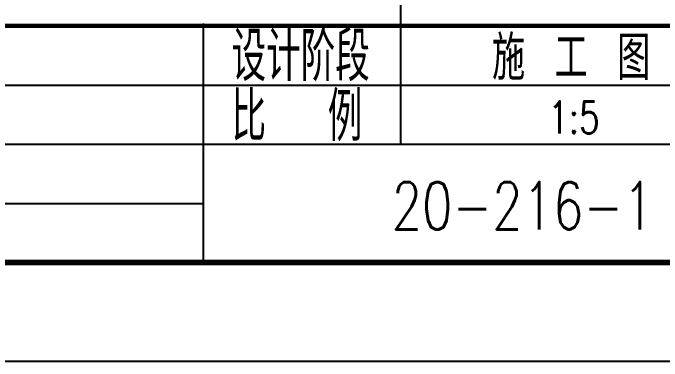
# Model space of a CAD drawing. Extents: x -11639 to -9817, y 3347 to 4292.
# Drawn here: x -11119.3 to -11053.6, y 3451.2 to 3486.5 of the extents above; entities that cross this region are included whole.
import ezdxf
from ezdxf.enums import TextEntityAlignment as Align

# ---------------------------------------------------------------- set-up
doc = ezdxf.new("R2010")
doc.units = 0
doc.header["$LTSCALE"] = 10
doc.header["$MEASUREMENT"] = 0
doc.layers.get('0').update_dxf_attribs({"linetype": 'CONTINUOUS'})
doc.layers.add('1', color=2, linetype='CONTINUOUS')
doc.layers.add('2', color=1, linetype='CONTINUOUS')
doc.styles.add('HZ', font='txt', dxfattribs={"width": 0.75, "bigfont": 'hztxt'})

msp = doc.modelspace()

# ---------------------------------------------------------------- linework, layer by layer
for p, q in [((-11080.05331, 3509.20367), (-11080.05331, 3473.20367)), ((-11100.05331, 3485.20367), (-11100.05331, 3461.20367)), ((-11220.05331, 3479.20367), (-11040.05331, 3479.20367)), ((-11220.05331, 3473.20367), (-11040.05331, 3473.20367)), ((-11220.05331, 3467.20367), (-11100.05331, 3467.20367))]:
    msp.add_line(p, q)
at = {"color": 7}
for p, q in [((-11100.05331, 3485.43204), (-11100.05331, 3461.20367)), ((-11220.05331, 3461.20367), (-11040.05331, 3461.20367))]:
    msp.add_line(p, q, dxfattribs=at)
msp.add_lwpolyline([(-11040.05331, 3461.20367, 0.6, 0.6, 0), (-11040.05331, 3521.20367, 0.6, 0.6, 0), (-11220.05331, 3521.20367, 0.6, 0.6, 0), (-11220.05331, 3461.20367, 0.6, 0.6, 0)], format="xyseb", close=True, dxfattribs=at)
msp.add_lwpolyline([(-11040.05331, 3485.20367, 0.45, 0.45, 0), (-11220.05331, 3485.20367, 0.45, 0.45, 0)], format="xyseb", dxfattribs=at)
at = {"layer": '1'}
for p, q in [((-11599.05331, 3461.20367), (-11040.05331, 3461.20367)), ((-11624.05331, 3451.20367), (-11030.05331, 3451.20367))]:
    msp.add_line(p, q, dxfattribs=at)
at = {"layer": '1', "const_width": 0.5}
for points in [[(-11599.05331, 4282.20367), (-11040.05331, 4282.20367), (-11040.05331, 3461.20367), (-11599.05331, 3461.20367), (-11599.05331, 4282.20367)], [(-11040.05331, 3461.20367), (-11220.05331, 3461.20367)]]:
    msp.add_lwpolyline(points, dxfattribs=at)
at = {"layer": '2'}
msp.add_line((-11220.05331, 3461.20367), (-11040.05331, 3461.20367), dxfattribs=at)
msp.add_line((-11220.05331, 3461.20367), (-11040.05331, 3461.20367), dxfattribs=at)
msp.add_line((-11220.05331, 3461.20367), (-11040.05331, 3461.20367), dxfattribs=at)

# ---------------------------------------------------------------- texts
at = {"color": 7, "style": 'HZ', "width": 0.7}
for s, p in [('设计阶段', (-11097.1673, 3479.61401)), ('比  例', (-11097.1673, 3473.50459))]:
    msp.add_text(s, height=5, dxfattribs=at).set_placement(p)
at = {"layer": '1', "style": 'HZ', "width": 0.75}
msp.add_text('施 工 图', height=4.47216, dxfattribs=at).set_placement((-11062.7688, 3482.20105), align=Align.MIDDLE)
for s, height, p in [('1:5', 3.24, (-11065.09343, 3474.304)), ('20-216-1', 4.8, (-11080.96373, 3464.56142))]:
    msp.add_text(s, height=height, dxfattribs=at).set_placement(p)

doc.saveas('drawing.dxf')
